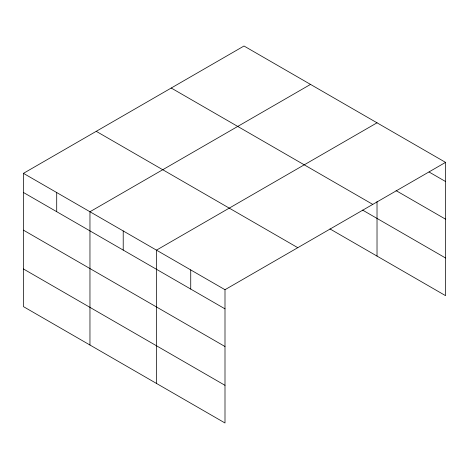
<?xml version="1.0" encoding="UTF-8"?>
<svg xmlns="http://www.w3.org/2000/svg" width="469" height="469" viewBox="0 0 469 469"><rect width="100%" height="100%" fill="white"/><g stroke="black" fill="none" stroke-linecap="round" stroke-linejoin="round"><path stroke-width="0.7" d="M23.45 173.348L224.997 289.707L224.997 422.991L23.45 306.626L23.45 173.348L244.003 46.009L445.55 162.374L445.55 295.652L329.965 228.919M310.513 84.408L89.96 211.748L89.96 345.026M377.023 122.808L156.47 250.147L156.47 383.425M224.997 289.707L445.55 162.374M429.053 171.994L445.55 181.521M396.059 190.613L445.55 219.181M171.22 88.031L372.767 204.39M362.596 210.094L445.55 257.991M96.233 131.326L297.78 247.685M23.45 192.495L224.997 308.854M23.45 230.156L224.997 346.521M23.45 268.966L224.997 385.325M377.023 201.588L377.023 256.092M190.731 269.927L190.731 289.074M123.218 230.947L123.218 250.094M56.708 192.548L56.708 211.695"/></g></svg>
